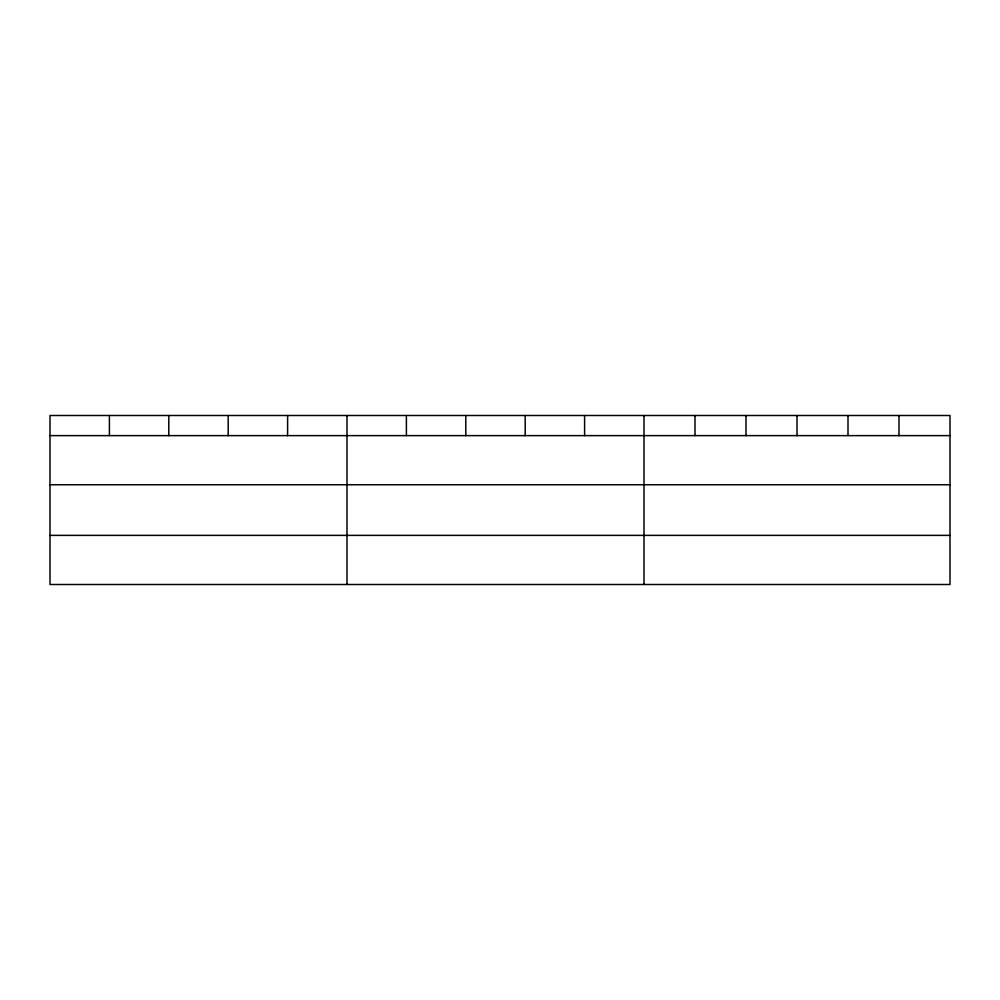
<?xml version="1.0" encoding="UTF-8"?>
<svg xmlns="http://www.w3.org/2000/svg" width="1000" height="1000" viewBox="0 0 1000 1000"><rect width="100%" height="100%" fill="white"/><g stroke="black" fill="none" stroke-linecap="round" stroke-linejoin="round"><path stroke-width="1.5" d="M950 484.75L950 415.5L50 415.5L50 584.5L950 584.5L950 484.75L50 484.75M50 435.625L950 435.625M50 535.375L950 535.375M899 415.5L899 435.625M848 415.5L848 435.625M797 415.5L797 435.625M746 415.5L746 435.625M695 415.5L695 435.625M644 415.5L644 584.5M584.6 415.5L584.6 435.625M525.2 415.5L525.2 435.625M465.8 415.5L465.8 435.625M406.4 415.5L406.4 435.625M347 415.5L347 584.5M287.6 415.5L287.6 435.625M228.2 415.5L228.2 435.625M168.8 415.5L168.8 435.625M109.4 415.5L109.4 435.625"/></g></svg>
